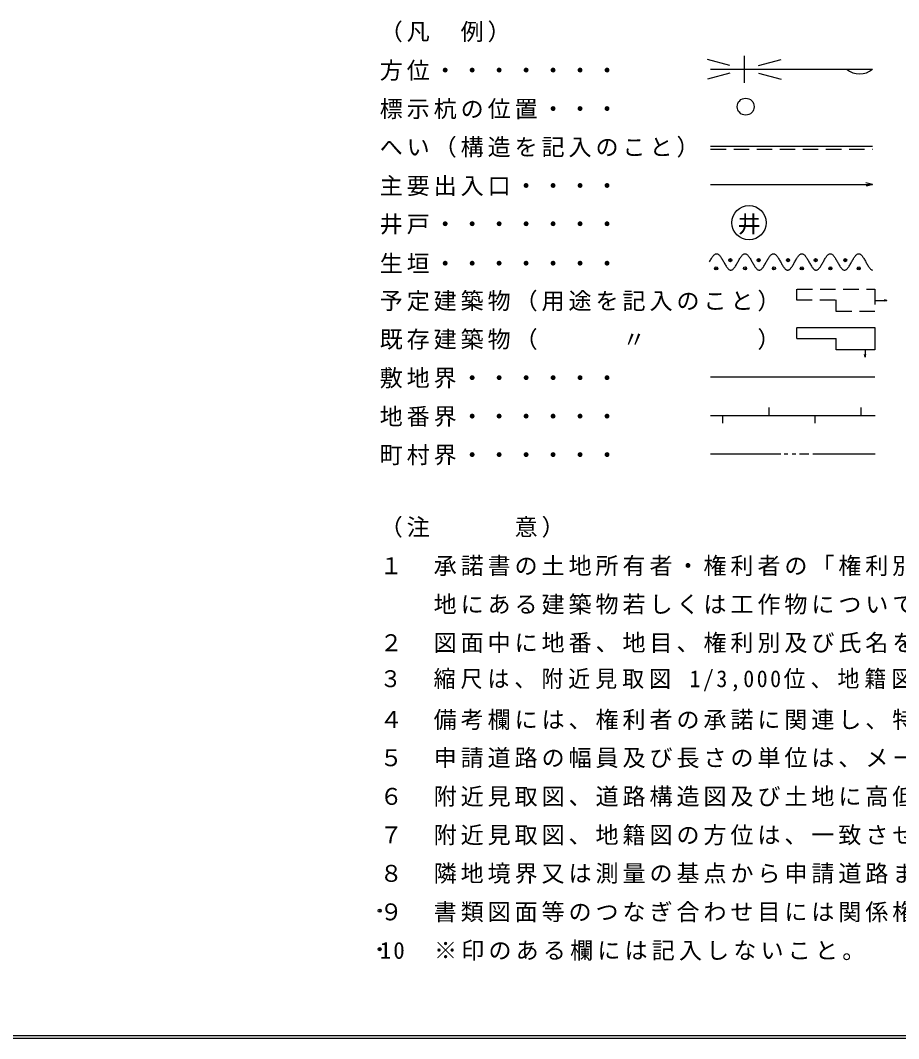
# Model space of a CAD drawing. Units: millimetres on the paper. Extents: x -404 to 171, y -107 to 297.
# Drawn here: x -44.2 to 70.1, y -103.4 to 29 of the extents above; entities that cross this region are included whole.
import ezdxf

# ---------------------------------------------------------------- set-up
doc = ezdxf.new("R2010")
doc.units = ezdxf.units.MM
doc.header["$PDMODE"] = 32
doc.header["$PDSIZE"] = 0.4
doc.linetypes.add('DASHED2', pattern=[3, 2, -1])
for name, color, linetype in [('A-0_ﾚｲﾔ-160', 6, 'Continuous'), ('D-0_文字', 7, 'Continuous'), ('F-F_ﾚｲﾔ-255', 4, 'Continuous')]:
    doc.layers.add(name, color=color, linetype=linetype)
doc.styles.add('ＭＳ ゴシック', font='')
doc.styles.get('ＭＳ ゴシック').set_extended_font_data('MS Gothic')

msp = doc.modelspace()

# ---------------------------------------------------------------- linework, layer by layer
at = {"layer": 'A-0_ﾚｲﾔ-160'}
for p, q in [((170.401, -103.026), (-403.244, -103.026)), ((170.756, -103.381), (-403.599, -103.381))]:
    msp.add_line(p, q, dxfattribs=at)
at = {"layer": 'D-0_文字'}
for p, q in [((48.142, 23.161), (45.21, 23.947)), ((50.008, 24.39), (50.008, 20.899)), ((51.874, 23.161), (54.801, 23.946)), ((45.629, 22.661), (66.699, 22.661)), ((48.142, 22.161), (45.21, 21.376)), ((51.874, 22.161), (54.801, 21.377)), ((45.629, 12.661), (66.699, 12.661)), ((66.699, 7.661), (65.877, 7.441)), ((45.476, -2.39), (45.538, -2.279)), ((45.538, -2.279), (45.6, -2.169)), ((45.6, -2.169), (45.661, -2.061)), ((45.661, -2.061), (45.723, -1.957)), ((45.723, -1.957), (45.785, -1.858)), ((45.785, -1.858), (45.846, -1.764)), ((45.846, -1.764), (45.908, -1.678)), ((45.908, -1.678), (45.97, -1.599)), ((45.97, -1.599), (46.031, -1.529)), ((46.031, -1.529), (46.093, -1.468)), ((46.093, -1.468), (46.154, -1.418)), ((46.154, -1.418), (46.216, -1.378)), ((46.216, -1.378), (46.278, -1.349)), ((46.278, -1.349), (46.339, -1.331)), ((46.339, -1.331), (46.401, -1.326)), ((46.401, -1.326), (46.463, -1.331)), ((46.463, -1.331), (46.524, -1.349)), ((46.524, -1.349), (46.586, -1.378)), ((46.586, -1.378), (46.647, -1.418)), ((46.647, -1.418), (46.709, -1.468)), ((46.709, -1.468), (46.771, -1.529)), ((46.771, -1.529), (46.832, -1.599)), ((46.832, -1.599), (46.894, -1.678)), ((46.894, -1.678), (46.956, -1.764)), ((46.956, -1.764), (47.017, -1.858)), ((47.017, -1.858), (47.079, -1.957)), ((47.079, -1.957), (47.141, -2.061)), ((47.141, -2.061), (47.202, -2.169)), ((47.202, -2.169), (47.264, -2.279)), ((47.264, -2.279), (47.325, -2.39)), ((47.325, -2.39), (47.387, -2.501)), ((47.387, -2.501), (47.449, -2.611)), ((47.449, -2.611), (47.51, -2.719)), ((48.99, -2.719), (49.051, -2.611)), ((49.051, -2.611), (49.113, -2.501)), ((49.113, -2.501), (49.174, -2.39)), ((49.174, -2.39), (49.236, -2.279)), ((49.236, -2.279), (49.298, -2.169)), ((49.298, -2.169), (49.359, -2.061)), ((49.359, -2.061), (49.421, -1.957)), ((49.421, -1.957), (49.483, -1.858)), ((49.483, -1.858), (49.544, -1.764)), ((49.544, -1.764), (49.606, -1.678)), ((49.606, -1.678), (49.667, -1.599)), ((49.667, -1.599), (49.729, -1.529)), ((49.729, -1.529), (49.791, -1.468)), ((49.791, -1.468), (49.852, -1.418)), ((49.852, -1.418), (49.914, -1.378)), ((49.914, -1.378), (49.976, -1.349)), ((49.976, -1.349), (50.037, -1.331)), ((50.037, -1.331), (50.099, -1.326)), ((50.099, -1.326), (50.161, -1.331)), ((50.161, -1.331), (50.222, -1.349)), ((50.222, -1.349), (50.284, -1.378)), ((50.284, -1.378), (50.345, -1.418)), ((50.345, -1.418), (50.407, -1.468)), ((50.407, -1.468), (50.469, -1.529)), ((50.469, -1.529), (50.53, -1.599)), ((50.53, -1.599), (50.592, -1.678)), ((50.592, -1.678), (50.654, -1.764)), ((50.654, -1.764), (50.715, -1.858)), ((50.715, -1.858), (50.777, -1.957)), ((50.777, -1.957), (50.838, -2.061)), ((50.838, -2.061), (50.9, -2.169)), ((50.9, -2.169), (50.962, -2.279)), ((50.962, -2.279), (51.023, -2.39)), ((51.023, -2.39), (51.085, -2.501)), ((51.085, -2.501), (51.147, -2.611)), ((51.147, -2.611), (51.208, -2.719)), ((52.687, -2.719), (52.749, -2.611)), ((52.749, -2.611), (52.811, -2.501)), ((52.811, -2.501), (52.872, -2.39)), ((52.872, -2.39), (52.934, -2.279)), ((52.934, -2.279), (52.996, -2.169)), ((52.996, -2.169), (53.057, -2.061)), ((53.057, -2.061), (53.119, -1.957)), ((53.119, -1.957), (53.18, -1.858)), ((53.18, -1.858), (53.242, -1.764)), ((53.242, -1.764), (53.304, -1.678)), ((53.304, -1.678), (53.365, -1.599)), ((53.365, -1.599), (53.427, -1.529)), ((53.427, -1.529), (53.489, -1.468)), ((53.489, -1.468), (53.55, -1.418)), ((53.55, -1.418), (53.612, -1.378)), ((53.612, -1.378), (53.674, -1.349)), ((53.674, -1.349), (53.735, -1.331)), ((53.735, -1.331), (53.797, -1.326)), ((53.797, -1.326), (53.858, -1.331)), ((53.858, -1.331), (53.92, -1.349)), ((53.92, -1.349), (53.982, -1.378)), ((53.982, -1.378), (54.043, -1.418)), ((54.043, -1.418), (54.105, -1.468)), ((54.105, -1.468), (54.167, -1.529)), ((54.167, -1.529), (54.228, -1.599)), ((54.228, -1.599), (54.29, -1.678)), ((54.29, -1.678), (54.351, -1.764)), ((54.351, -1.764), (54.413, -1.858)), ((54.413, -1.858), (54.475, -1.957)), ((54.475, -1.957), (54.536, -2.061)), ((54.536, -2.061), (54.598, -2.169)), ((54.598, -2.169), (54.66, -2.279)), ((54.66, -2.279), (54.721, -2.39)), ((54.721, -2.39), (54.783, -2.501)), ((54.783, -2.501), (54.845, -2.611)), ((54.845, -2.611), (54.906, -2.719)), ((56.385, -2.719), (56.447, -2.611)), ((56.447, -2.611), (56.509, -2.501)), ((56.509, -2.501), (56.57, -2.39)), ((56.57, -2.39), (56.632, -2.279)), ((56.632, -2.279), (56.694, -2.169)), ((56.694, -2.169), (56.755, -2.061)), ((56.755, -2.061), (56.817, -1.957)), ((56.817, -1.957), (56.878, -1.858)), ((56.878, -1.858), (56.94, -1.764)), ((56.94, -1.764), (57.002, -1.678)), ((57.002, -1.678), (57.063, -1.599)), ((57.063, -1.599), (57.125, -1.529)), ((57.125, -1.529), (57.187, -1.468)), ((57.187, -1.468), (57.248, -1.418)), ((57.248, -1.418), (57.31, -1.378)), ((57.31, -1.378), (57.371, -1.349)), ((57.371, -1.349), (57.433, -1.331)), ((57.433, -1.331), (57.495, -1.326)), ((57.495, -1.326), (57.556, -1.331)), ((57.556, -1.331), (57.618, -1.349)), ((57.618, -1.349), (57.68, -1.378)), ((57.68, -1.378), (57.741, -1.418)), ((57.741, -1.418), (57.803, -1.468)), ((57.803, -1.468), (57.865, -1.529)), ((57.865, -1.529), (57.926, -1.599)), ((57.926, -1.599), (57.988, -1.678)), ((57.988, -1.678), (58.049, -1.764)), ((58.049, -1.764), (58.111, -1.858)), ((58.111, -1.858), (58.173, -1.957)), ((58.173, -1.957), (58.234, -2.061)), ((58.234, -2.061), (58.296, -2.169)), ((58.296, -2.169), (58.358, -2.279)), ((58.358, -2.279), (58.419, -2.39)), ((58.419, -2.39), (58.481, -2.501)), ((58.481, -2.501), (58.542, -2.611)), ((58.542, -2.611), (58.604, -2.719)), ((60.083, -2.719), (60.145, -2.611)), ((60.145, -2.611), (60.207, -2.501)), ((60.207, -2.501), (60.268, -2.39)), ((60.268, -2.39), (60.33, -2.279)), ((60.33, -2.279), (60.391, -2.169)), ((60.391, -2.169), (60.453, -2.061)), ((60.453, -2.061), (60.515, -1.957)), ((60.515, -1.957), (60.576, -1.858)), ((60.576, -1.858), (60.638, -1.764)), ((60.638, -1.764), (60.7, -1.678)), ((60.7, -1.678), (60.761, -1.599)), ((60.761, -1.599), (60.823, -1.529)), ((60.823, -1.529), (60.884, -1.468)), ((60.884, -1.468), (60.946, -1.418)), ((60.946, -1.418), (61.008, -1.378)), ((61.008, -1.378), (61.069, -1.349)), ((61.069, -1.349), (61.131, -1.331)), ((61.131, -1.331), (61.193, -1.326)), ((61.193, -1.326), (61.254, -1.331)), ((61.254, -1.331), (61.316, -1.349)), ((61.316, -1.349), (61.378, -1.378)), ((61.378, -1.378), (61.439, -1.418)), ((61.439, -1.418), (61.501, -1.468)), ((61.501, -1.468), (61.562, -1.529)), ((61.562, -1.529), (61.624, -1.599)), ((61.624, -1.599), (61.686, -1.678)), ((61.686, -1.678), (61.747, -1.764)), ((61.747, -1.764), (61.809, -1.858)), ((61.809, -1.858), (61.871, -1.957)), ((61.871, -1.957), (61.932, -2.061)), ((61.932, -2.061), (61.994, -2.169)), ((61.994, -2.169), (62.055, -2.279)), ((62.055, -2.279), (62.117, -2.39)), ((62.117, -2.39), (62.179, -2.501)), ((62.179, -2.501), (62.24, -2.611)), ((62.24, -2.611), (62.302, -2.719)), ((63.781, -2.719), (63.843, -2.611)), ((63.843, -2.611), (63.904, -2.501)), ((63.904, -2.501), (63.966, -2.39)), ((63.966, -2.39), (64.028, -2.279)), ((64.028, -2.279), (64.089, -2.169)), ((64.089, -2.169), (64.151, -2.061)), ((64.151, -2.061), (64.213, -1.957)), ((64.213, -1.957), (64.274, -1.858)), ((64.274, -1.858), (64.336, -1.764)), ((64.336, -1.764), (64.397, -1.678)), ((64.397, -1.678), (64.459, -1.599)), ((64.459, -1.599), (64.521, -1.529)), ((64.521, -1.529), (64.582, -1.468)), ((64.582, -1.468), (64.644, -1.418)), ((64.644, -1.418), (64.706, -1.378)), ((64.706, -1.378), (64.767, -1.349)), ((64.767, -1.349), (64.829, -1.331)), ((64.829, -1.331), (64.891, -1.326)), ((64.891, -1.326), (64.952, -1.331)), ((64.952, -1.331), (65.014, -1.349)), ((65.014, -1.349), (65.075, -1.378)), ((65.075, -1.378), (65.137, -1.418)), ((65.137, -1.418), (65.199, -1.468)), ((65.199, -1.468), (65.26, -1.529)), ((65.26, -1.529), (65.322, -1.599)), ((65.322, -1.599), (65.384, -1.678)), ((65.384, -1.678), (65.445, -1.764)), ((65.445, -1.764), (65.507, -1.858)), ((65.507, -1.858), (65.569, -1.957)), ((65.569, -1.957), (65.63, -2.061)), ((65.63, -2.061), (65.692, -2.169)), ((65.692, -2.169), (65.753, -2.279)), ((65.753, -2.279), (65.815, -2.39)), ((65.815, -2.39), (65.877, -2.501)), ((65.877, -2.501), (65.938, -2.611)), ((65.938, -2.611), (66, -2.719)), ((47.51, -2.719), (47.572, -2.823)), ((47.572, -2.823), (47.634, -2.922)), ((47.634, -2.922), (47.695, -3.016)), ((47.695, -3.016), (47.757, -3.102)), ((47.757, -3.102), (47.818, -3.181)), ((47.818, -3.181), (47.88, -3.251)), ((47.88, -3.251), (47.942, -3.312)), ((47.942, -3.312), (48.003, -3.363)), ((48.003, -3.363), (48.065, -3.403)), ((48.065, -3.403), (48.127, -3.431)), ((48.127, -3.431), (48.188, -3.449)), ((48.188, -3.449), (48.25, -3.455)), ((48.25, -3.455), (48.312, -3.449)), ((48.312, -3.449), (48.373, -3.431)), ((48.373, -3.431), (48.435, -3.403)), ((48.435, -3.403), (48.496, -3.363)), ((48.496, -3.363), (48.558, -3.312)), ((48.558, -3.312), (48.62, -3.251)), ((48.62, -3.251), (48.681, -3.181)), ((48.681, -3.181), (48.743, -3.102)), ((48.743, -3.102), (48.805, -3.016)), ((48.805, -3.016), (48.866, -2.922)), ((48.866, -2.922), (48.928, -2.823)), ((48.928, -2.823), (48.99, -2.719)), ((51.208, -2.719), (51.27, -2.823)), ((51.27, -2.823), (51.332, -2.922)), ((51.332, -2.922), (51.393, -3.016)), ((51.393, -3.016), (51.455, -3.102)), ((51.455, -3.102), (51.516, -3.181)), ((51.516, -3.181), (51.578, -3.251)), ((51.578, -3.251), (51.64, -3.312)), ((51.64, -3.312), (51.701, -3.363)), ((51.701, -3.363), (51.763, -3.403)), ((51.763, -3.403), (51.825, -3.431)), ((51.825, -3.431), (51.886, -3.449)), ((51.886, -3.449), (51.948, -3.455)), ((51.948, -3.455), (52.009, -3.449)), ((52.009, -3.449), (52.071, -3.431)), ((52.071, -3.431), (52.133, -3.403)), ((52.133, -3.403), (52.194, -3.363)), ((52.194, -3.363), (52.256, -3.312)), ((52.256, -3.312), (52.318, -3.251)), ((52.318, -3.251), (52.379, -3.181)), ((52.379, -3.181), (52.441, -3.102)), ((52.441, -3.102), (52.503, -3.016)), ((52.503, -3.016), (52.564, -2.922)), ((52.564, -2.922), (52.626, -2.823)), ((52.626, -2.823), (52.687, -2.719)), ((54.906, -2.719), (54.968, -2.823)), ((54.968, -2.823), (55.029, -2.922)), ((55.029, -2.922), (55.091, -3.016)), ((55.091, -3.016), (55.153, -3.102)), ((55.153, -3.102), (55.214, -3.181)), ((55.214, -3.181), (55.276, -3.251)), ((55.276, -3.251), (55.338, -3.312)), ((55.338, -3.312), (55.399, -3.363)), ((55.399, -3.363), (55.461, -3.403)), ((55.461, -3.403), (55.522, -3.431)), ((55.522, -3.431), (55.584, -3.449)), ((55.584, -3.449), (55.646, -3.455)), ((55.646, -3.455), (55.707, -3.449)), ((55.707, -3.449), (55.769, -3.431)), ((55.769, -3.431), (55.831, -3.403)), ((55.831, -3.403), (55.892, -3.363)), ((55.892, -3.363), (55.954, -3.312)), ((55.954, -3.312), (56.016, -3.251)), ((56.016, -3.251), (56.077, -3.181)), ((56.077, -3.181), (56.139, -3.102)), ((56.139, -3.102), (56.2, -3.016)), ((56.2, -3.016), (56.262, -2.922)), ((56.262, -2.922), (56.324, -2.823)), ((56.324, -2.823), (56.385, -2.719)), ((58.604, -2.719), (58.666, -2.823)), ((58.666, -2.823), (58.727, -2.922)), ((58.727, -2.922), (58.789, -3.016)), ((58.789, -3.016), (58.851, -3.102)), ((58.851, -3.102), (58.912, -3.181)), ((58.912, -3.181), (58.974, -3.251)), ((58.974, -3.251), (59.036, -3.312)), ((59.036, -3.312), (59.097, -3.363)), ((59.097, -3.363), (59.159, -3.403)), ((59.159, -3.403), (59.22, -3.431)), ((59.22, -3.431), (59.282, -3.449)), ((59.282, -3.449), (59.344, -3.455)), ((59.344, -3.455), (59.405, -3.449)), ((59.405, -3.449), (59.467, -3.431)), ((59.467, -3.431), (59.529, -3.403)), ((59.529, -3.403), (59.59, -3.363)), ((59.59, -3.363), (59.652, -3.312)), ((59.652, -3.312), (59.713, -3.251)), ((59.713, -3.251), (59.775, -3.181)), ((59.775, -3.181), (59.837, -3.102)), ((59.837, -3.102), (59.898, -3.016)), ((59.898, -3.016), (59.96, -2.922)), ((59.96, -2.922), (60.022, -2.823)), ((60.022, -2.823), (60.083, -2.719)), ((62.302, -2.719), (62.364, -2.823)), ((62.364, -2.823), (62.425, -2.922)), ((62.425, -2.922), (62.487, -3.016)), ((62.487, -3.016), (62.549, -3.102)), ((62.549, -3.102), (62.61, -3.181)), ((62.61, -3.181), (62.672, -3.251)), ((62.672, -3.251), (62.733, -3.312)), ((62.733, -3.312), (62.795, -3.363)), ((62.795, -3.363), (62.857, -3.403)), ((62.857, -3.403), (62.918, -3.431)), ((62.918, -3.431), (62.98, -3.449)), ((62.98, -3.449), (63.042, -3.455)), ((63.042, -3.455), (63.103, -3.449)), ((63.103, -3.449), (63.165, -3.431)), ((63.165, -3.431), (63.226, -3.403)), ((63.226, -3.403), (63.288, -3.363)), ((63.288, -3.363), (63.35, -3.312)), ((63.35, -3.312), (63.411, -3.251)), ((63.411, -3.251), (63.473, -3.181)), ((63.473, -3.181), (63.535, -3.102)), ((63.535, -3.102), (63.596, -3.016)), ((63.596, -3.016), (63.658, -2.922)), ((63.658, -2.922), (63.72, -2.823)), ((63.72, -2.823), (63.781, -2.719)), ((66, -2.719), (66.062, -2.823)), ((66.062, -2.823), (66.123, -2.922)), ((66.123, -2.922), (66.185, -3.016)), ((66.185, -3.016), (66.246, -3.102)), ((66.246, -3.102), (66.308, -3.181)), ((66.308, -3.181), (66.37, -3.251)), ((66.37, -3.251), (66.431, -3.312)), ((66.431, -3.312), (66.493, -3.363)), ((66.493, -3.363), (66.555, -3.403)), ((66.555, -3.403), (66.616, -3.431)), ((66.616, -3.431), (66.678, -3.449)), ((66.678, -3.449), (66.699, -3.452)), ((68.557, -7.406), (68.237, -7.491)), ((56.835, -12.353), (56.835, -10.927)), ((56.888, -10.927), (66.973, -10.927)), ((66.973, -10.927), (66.973, -13.831)), ((56.835, -12.339), (61.957, -12.339)), ((61.957, -13.831), (61.957, -12.339)), ((66.973, -13.831), (61.957, -13.831)), ((65.722, -14.782), (65.623, -14.415)), ((65.722, -13.837), (65.722, -14.782)), ((65.722, -14.782), (65.82, -14.415)), ((45.629, -17.339), (66.699, -17.339)), ((66.699, -17.339), (66.973, -17.339)), ((45.629, -22.339), (67.035, -22.339)), ((47.18, -22.436), (47.18, -23.339)), ((53.18, -21.339), (53.18, -22.339)), ((59.18, -22.436), (59.18, -23.339)), ((65.18, -21.339), (65.18, -22.339)), ((45.629, -27.339), (54.77, -27.339)), ((55.202, -27.339), (55.677, -27.339)), ((56.225, -27.339), (56.716, -27.339)), ((57.169, -27.339), (58.397, -27.339)), ((58.905, -27.339), (67.035, -27.339))]:
    msp.add_line(p, q, dxfattribs=at)
at = {"layer": 'D-0_文字', "linetype": 'DASHED2'}
for p, q in [((45.629, 12.257), (66.699, 12.257)), ((56.835, -7.353), (56.835, -5.927)), ((56.835, -7.339), (61.957, -7.339)), ((61.957, -8.831), (61.957, -7.339))]:
    msp.add_line(p, q, dxfattribs=at)
at = {"layer": 'D-0_文字'}
for points in [[(45.629, 7.661), (66.699, 7.661), (65.83, 7.894)], [(66.973, -7.406), (68.557, -7.406), (68.224, -7.316)]]:
    msp.add_lwpolyline(points, dxfattribs=at)
at = {"layer": 'D-0_文字', "linetype": 'DASHED2'}
msp.add_lwpolyline([(56.888, -5.927), (66.973, -5.927), (66.973, -8.831), (61.957, -8.831)], dxfattribs=at)
at = {"layer": 'D-0_文字'}
for centre, radius in [((50.186, 17.794), 1.101), ((50.623, 2.707), 2.223)]:
    msp.add_circle(centre, radius, dxfattribs=at)
msp.add_arc((65.008, 24.769), 2.702, 231.26131, 308.73869, dxfattribs=at)
at = {"layer": 'D-0_文字', "color": 4}
for p in [(48.191, -2.164), (51.876, -2.164), (55.683, -2.164), (59.285, -2.164), (63.133, -2.164), (46.349, -3.228), (50.108, -3.228), (53.864, -3.228), (57.487, -3.228), (61.213, -3.228), (64.897, -3.228)]:
    msp.add_point(p, dxfattribs=at)
at = {"layer": 'F-F_ﾚｲﾔ-255'}
for p in [(2.579, -86.751), (2.579, -91.751)]:
    msp.add_point(p, dxfattribs=at)

# ---------------------------------------------------------------- texts
at = {"layer": 'D-0_文字', "char_height": 2.199, "attachment_point": 7, "style": 'ＭＳ ゴシック'}
for s, insert in [('\\T1.17;（凡\u3000例）', (2.579, 26.161)), ('\\T1.17;方位・・・・・・・', (2.579, 21.161)), ('\\T1.17;標示杭の位置・・・', (2.579, 16.161)), ('\\T1.17;へい（構造を記入のこと）', (2.579, 11.161)), ('\\T1.17;主要出入口・・・・', (2.579, 6.161)), ('\\T1.17;井戸・・・・・・・', (2.579, 1.161)), ('\\T1.17;\u3000井', (45.629, 1.161)), ('\\T1.17;生垣・・・・・・・', (2.579, -3.839)), ('\\T1.17;予定建築物（用途を記入のこと）', (2.579, -8.839)), ('\\T1.17;既存建築物（\u3000\u3000\u3000〃\u3000\u3000\u3000\u3000）', (2.579, -13.839)), ('\\T1.17;敷地界・・・・・・', (2.579, -18.839)), ('\\T1.17;地番界・・・・・・', (2.579, -23.839)), ('\\T1.17;町村界・・・・・・', (2.579, -28.839)), ('\\T1.17;（注\u3000\u3000\u3000意）', (2.579, -38.251)), ('\\T1.17;１\u3000承諾書の土地所有者・権利者の「権利別」欄は、土地の所有者及びその土地またはその土', (2.579, -43.251)), ('\\T1.17;\u3000\u3000地にある建築物若しくは工作物について該当する権利をそれぞれ記入のこと。', (2.579, -48.251)), ('\\T1.17;２\u3000図面中に地番、地目、権利別及び氏名をそれぞれ記入のこと。', (2.579, -53.251)), ('\\T1.23;\\W0.95;３\u3000縮尺は、附近見取図\\~1/3,000位、地籍図\\~1/300位、1/600位、構造図\\~1/50位とする。', (2.579, -58.251)), ('\\T1.17;４\u3000備考欄には、権利者の承諾に関連し、特記すべき事項を記入のこと。', (2.579, -63.251)), ('\\T1.17;５\u3000申請道路の幅員及び長さの単位は、メートル（小数点以下２位まで）とすること。', (2.579, -68.251)), ('\\T1.17;６\u3000附近見取図、道路構造図及び土地に高低差がある場合は、その断面図を記入のこと。', (2.579, -73.251)), ('\\T1.17;７\u3000附近見取図、地籍図の方位は、一致させること。', (2.579, -78.251)), ('\\T1.17;８\u3000隣地境界又は測量の基点から申請道路までの距離を記入のこと。', (2.579, -83.251)), ('\\T1.17;９\u3000書類図面等のつなぎ合わせ目には関係権利者全員又は代理人の割印をすること。', (2.579, -88.251)), ('\\T1.18;10\u3000※印のある欄には記入しないこと。', (2.579, -93.251))]:
    msp.add_mtext(s, dxfattribs=dict(at, insert=insert))

doc.saveas('drawing.dxf')
